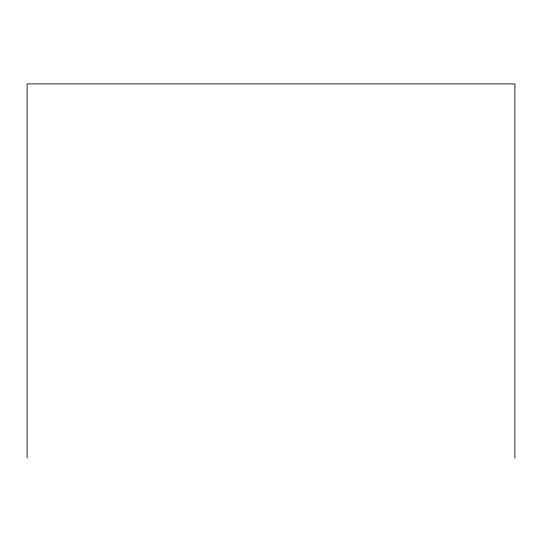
<?xml version="1.0" encoding="UTF-8"?>
<svg xmlns="http://www.w3.org/2000/svg" width="542" height="542" viewBox="0 0 542 542"><rect width="100%" height="100%" fill="white"/><g stroke="black" fill="none" stroke-linecap="round" stroke-linejoin="round"><path stroke-width="0.81" d="M514.9 458.085L514.9 83.915L27.1 83.915L27.1 458.085"/></g></svg>
